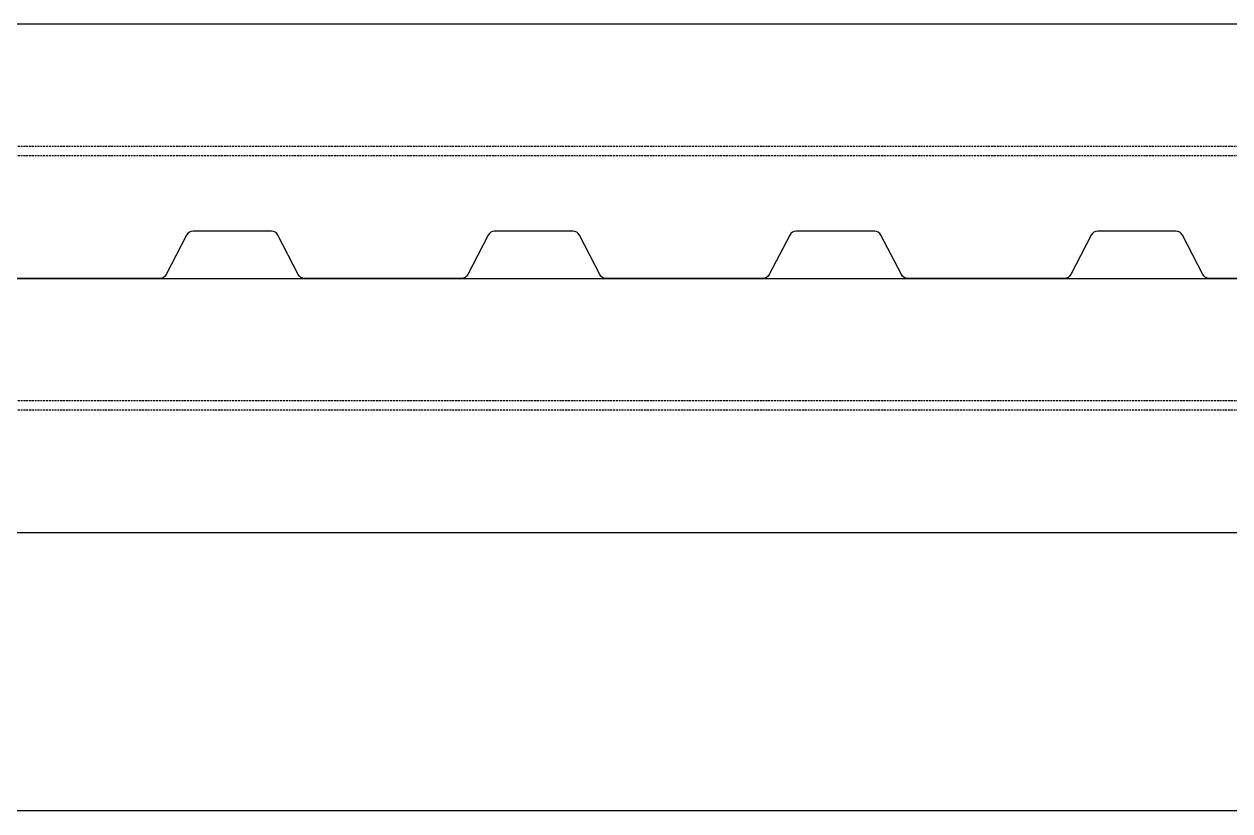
# Model space of a CAD drawing. Header units: millimetres. Extents: x 4133871 to 4440428, y -545651 to -495191.
# Drawn here: x 4165929 to 4166891, y -519269 to -518641 of the extents above; entities that cross this region are included whole.
import ezdxf

# ---------------------------------------------------------------- set-up
doc = ezdxf.new("R2010")
doc.units = ezdxf.units.MM
doc.header["$LTSCALE"] = 60
for name, pattern in [('CEN', [62, 60, -1, 0, -1]), ('CENTER', [2, 1.25, -0.25, 0.25, -0.25]), ('HIDDEN', [0.375, 0.25, -0.125])]:
    doc.linetypes.add(name, pattern=pattern)
for name, color, linetype in [('1CEN', 1, 'CEN'), ('1ST FL W2', 3, 'Continuous'), ('EQUIPMENT', 6, 'Continuous')]:
    doc.layers.add(name, color=color, linetype=linetype)

# ---------------------------------------------------------------- blocks, each defined once
blk = doc.blocks.new('EQ')
at = {"layer": 'EQUIPMENT', "color": 253}
blk.add_line((-1580, 17881.63), (-3180, 17881.63), dxfattribs=at)
blk = doc.blocks.new('15M')
at = {"linetype": 'HIDDEN', "ltscale": 0.1}
for p, q in [((-110087.08, -152171.14), (-95087.08, -152171.14)), ((-110087.08, -152178.63), (-95087.08, -152178.63)), ((-110087.08, -154968.14), (-95087.08, -154968.14)), ((-110087.08, -154975.63), (-95087.08, -154975.63))]:
    blk.add_line(p, q, dxfattribs=at)
for points in [[(-110087.08, -152276.38), (-95087.08, -152276.38), (-95087.08, -152073.38), (-110087.08, -152073.38)], [(-110087.08, -154870.38), (-95087.08, -154870.38), (-95087.08, -155073.38), (-110087.08, -155073.38)]]:
    blk.add_lwpolyline(points, close=True)
blk = doc.blocks.new('외각')
at = {"rotation": 180}
for p in [(-125103.08, -149953.53), (-125103.08, -152953.53)]:
    blk.add_blockref('15M', p, dxfattribs=at)

msp = doc.modelspace()

# ---------------------------------------------------------------- block references
at = {"color": 3}
msp.add_blockref('외각', (4182960.05, -520964.19), dxfattribs=at)

# ---------------------------------------------------------------- next in the draw order: block references
at = {"layer": 'EQUIPMENT', "color": 3}
msp.add_blockref('EQ', (4168674.05, -537150.97), dxfattribs=at)

# ---------------------------------------------------------------- next in the draw order: linework, layer by layer
at = {"layer": '1CEN', "color": 1, "linetype": 'CENTER', "ltscale": 0.5}
msp.add_line((4146944.05, -518844.26), (4183944.05, -518844.26), dxfattribs=at)
at = {"layer": '1ST FL W2', "color": 6}
msp.add_lwpolyline([(4166999.39, -518844.33), (4166874.55, -518844.33, -0.279959), (4166869.4, -518841.2), (4166853.08, -518809.78, 0.279959), (4166847.94, -518806.65), (4166816.73, -518806.65), (4166785.52, -518806.65, 0.279959), (4166780.37, -518809.78), (4166764.05, -518841.2, -0.279959), (4166758.91, -518844.33), (4166634.07, -518844.33, -0.279959), (4166628.92, -518841.2), (4166612.6, -518809.78, 0.279959), (4166607.46, -518806.65), (4166576.25, -518806.65), (4166545.04, -518806.65, 0.279959), (4166539.89, -518809.78), (4166523.57, -518841.2, -0.279959), (4166518.43, -518844.33), (4166393.59, -518844.33, -0.279959), (4166388.44, -518841.2), (4166372.13, -518809.78, 0.279959), (4166366.98, -518806.65), (4166335.77, -518806.65), (4166304.56, -518806.65, 0.279959), (4166299.42, -518809.78), (4166283.1, -518841.2, -0.279959), (4166277.95, -518844.33), (4166153.11, -518844.33, -0.279959), (4166147.97, -518841.2), (4166131.65, -518809.78, 0.279959), (4166126.5, -518806.65), (4166095.29, -518806.65), (4166064.08, -518806.65, 0.279959), (4166058.94, -518809.78), (4166042.62, -518841.2, -0.279959), (4166037.47, -518844.33), (4165912.63, -518844.33, -0.279959)], format="xyb", dxfattribs=at)

doc.saveas('drawing.dxf')
